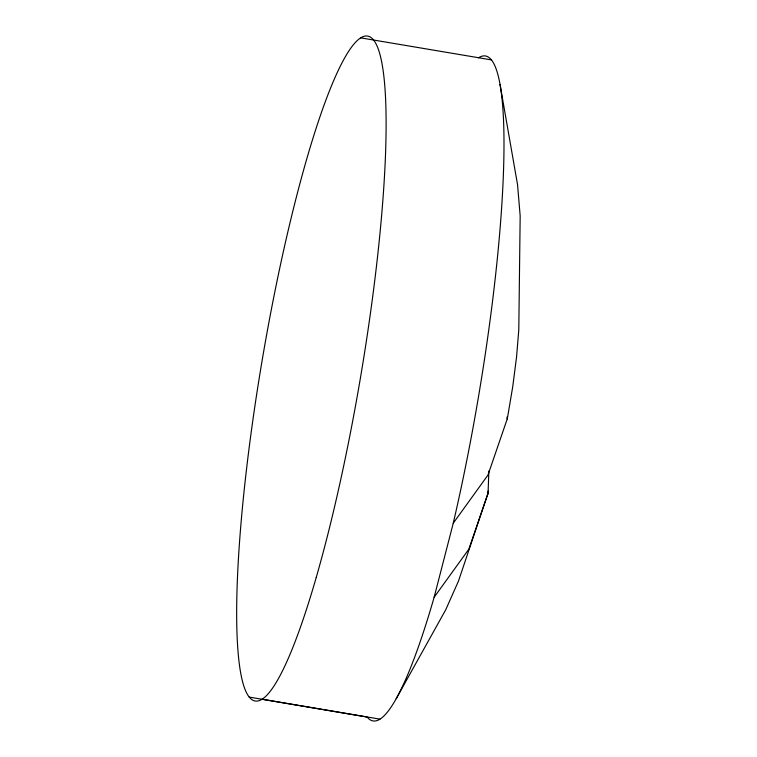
<?xml version="1.0" encoding="UTF-8"?>
<svg xmlns="http://www.w3.org/2000/svg" width="757" height="757" viewBox="0 0 757 757"><rect width="100%" height="100%" fill="white"/><g stroke="black" fill="none" stroke-linecap="round" stroke-linejoin="round"><path stroke-width="1.14" d="M396.204 698.73L445.684 609.858L458.468 581.092L488.076 493.138L488.852 470.986M507.209 419.028L507.313 416.814L507.209 419.028L487.962 475.074L453.263 523.172L434.13 597.282A337.187 49.915 -80.4 0 1 367.126 717.04L249.252 697.102M487.697 494.302L488.18 490.914M507.54 417.419L512.735 386.704L516.567 356.85L518.791 329.872L520.173 215.953L517.542 184.651L500.017 84.396M488.076 493.138L468.838 549.185L434.13 597.282M360.663 37.85L491.397 59.898M262.111 699.222L379.986 719.15M478.538 57.778A337.187 49.915 -80.4 0 1 453.263 523.172M316.256 577.354A337.187 49.915 -80.4 0 0 373.523 39.96A337.187 49.915 -80.4 0 0 244.379 488.284A337.187 49.915 -80.4 0 0 316.256 577.354"/></g></svg>
